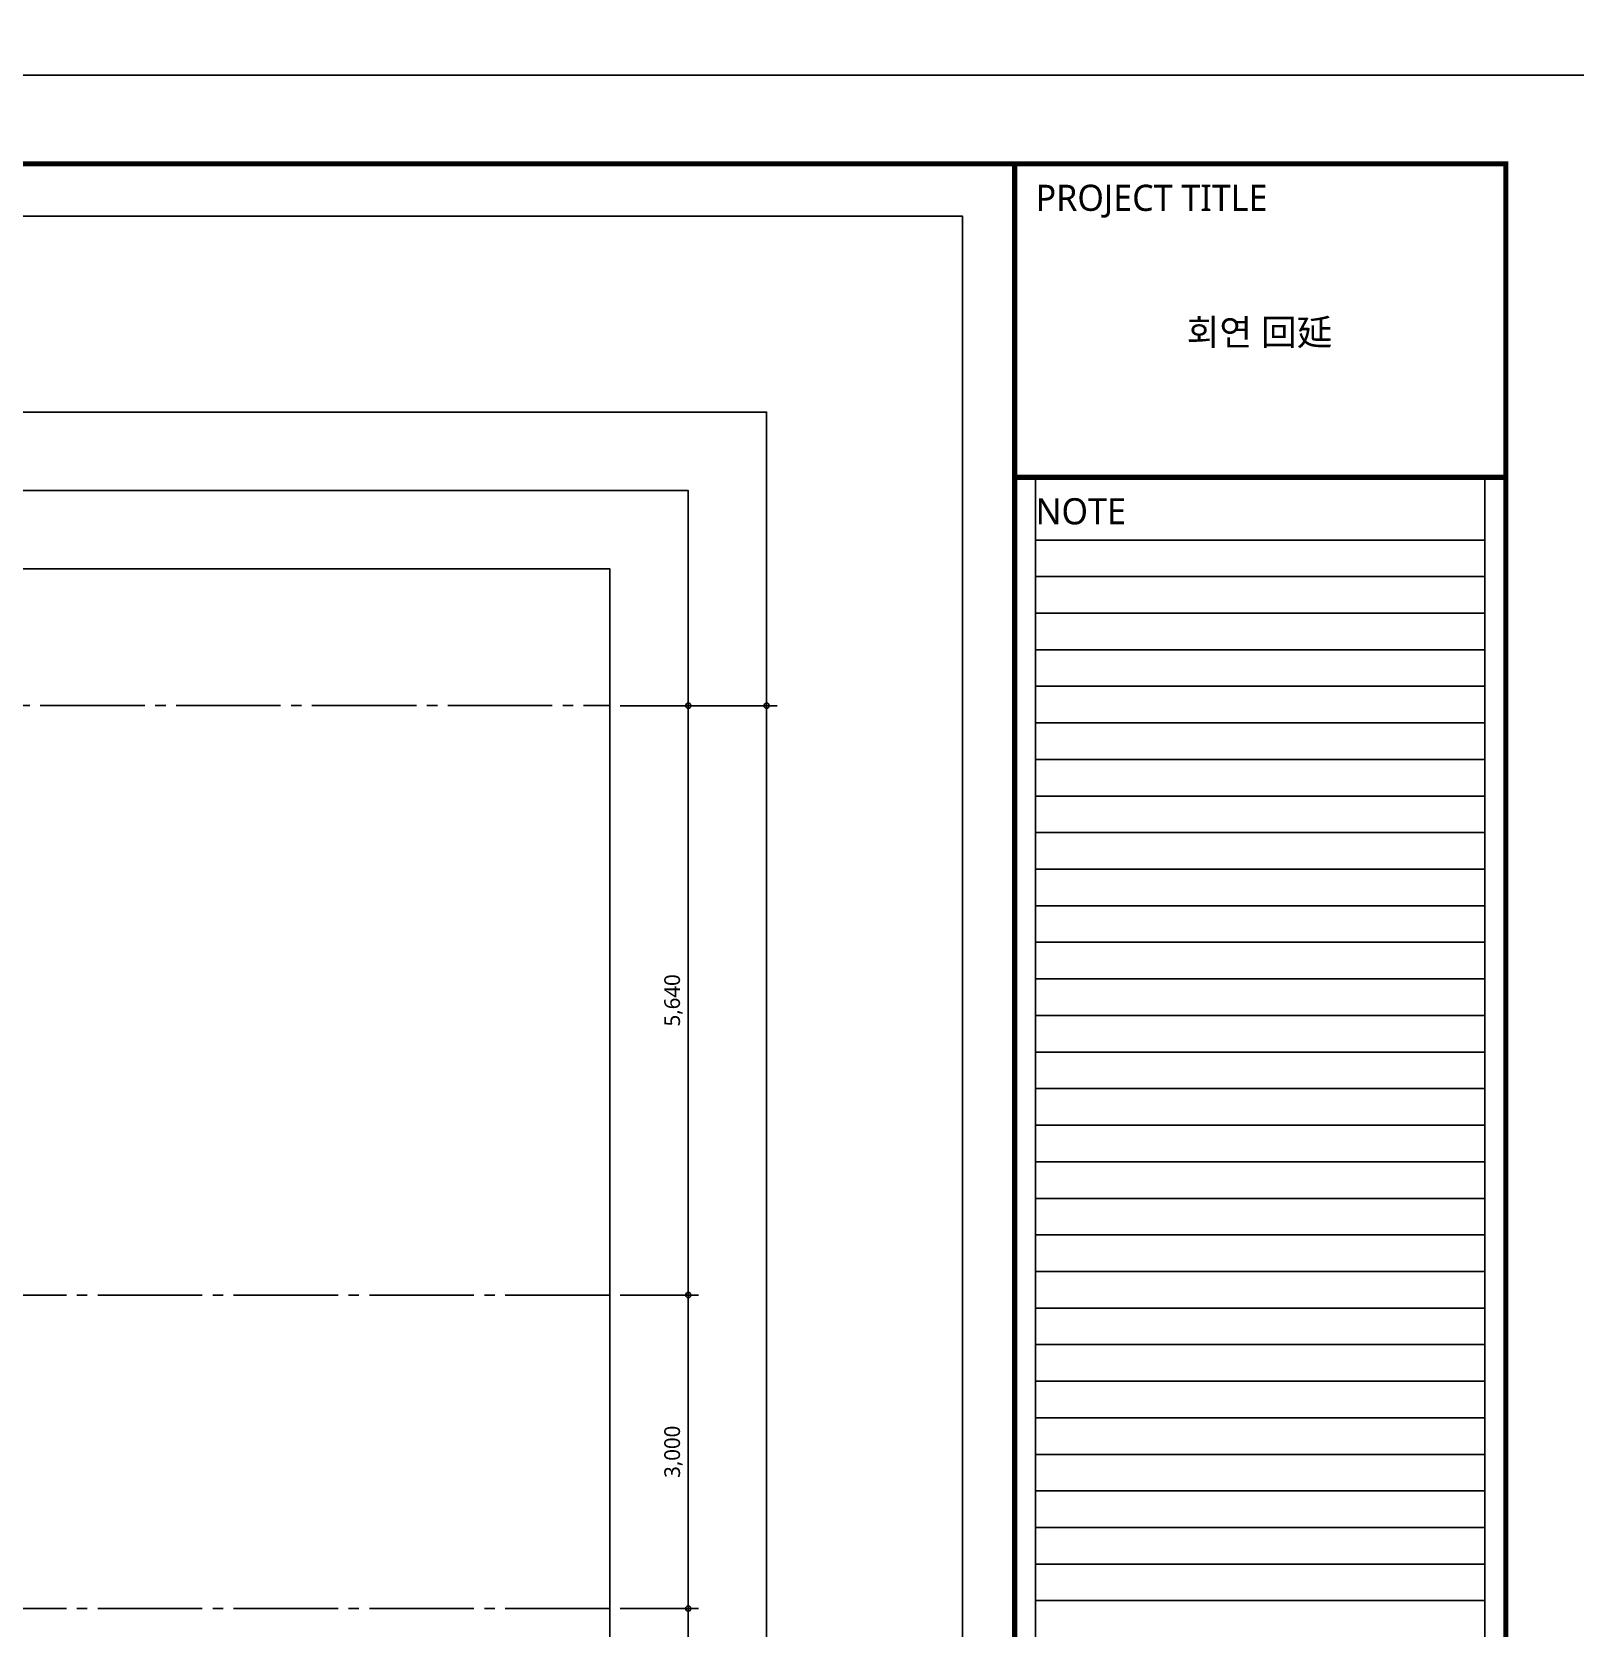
# Model space of a CAD drawing. Header units: millimetres. Extents: x 2135 to 254135, y 1035 to 90135.
# Drawn here: x 70730 to 85497, y 15873 to 31148 of the extents above; entities that cross this region are included whole.
import ezdxf
from ezdxf.enums import TextEntityAlignment as Align

# ---------------------------------------------------------------- set-up
doc = ezdxf.new("R2010")
doc.units = ezdxf.units.MM
doc.linetypes.add('CEN3', pattern=[26, 20, -2, 2, -2])
doc.linetypes.add('CENTER2', pattern=[28.575, 19.05, -3.175, 3.175, -3.175])
doc.layers.get('Defpoints').update_dxf_attribs({"color": 157})
for name, color, linetype in [('A-01-CNTL', 1, 'CENTER2'), ('A-07-DIM', 7, 'Continuous'), ('form_TED.A', 40, 'Continuous'), ('TEXT1_TED.A', 2, 'Continuous'), ('TEXT2_TED.A', 3, 'Continuous'), ('WA2(가벽)_TED.A', 7, 'Continuous')]:
    doc.layers.add(name, color=color, linetype=linetype)
doc.styles.add('맑은고딕', font='malgun.ttf')
doc.dimstyles.new('HR-100', dxfattribs={"dimscale": 120, "dimtxt": 3, "dimasz": 1, "dimexe": 2, "dimexo": 2, "dimgap": 1, "dimtad": 1, "dimdec": 0, "dimdsep": 46, "dimlunit": 6, "dimtxsty": '맑은고딕', "dimblk": 'DIMDOT', "dimcen": 2.5, "dimdle": 1.5, "dimclrd": 7, "dimclrt": 3, "dimadec": 0, "dimazin": 0, "dimtfac": 1, "dimtdec": 0, "dimtix": 1, "dimtmove": 2, "dimatfit": 3, "dimfxl": 1, "dimtvp": 1, "dimtolj": 1, "dimtzin": 0, "dimlwd": -1, "dimarcsym": 0})

# ---------------------------------------------------------------- blocks, each defined once
blk = doc.blocks.new('FORM_TED.A')
at = {"layer": 'Defpoints', "color": 143, "ltscale": 100, "true_color": 0x7aafdf}
for points in [[(12, 13.5), (355, 13.5), (355, 283.5), (12, 283.5)], [(30.75, 32.25), (336.25, 32.25), (336.25, 264.75), (30.75, 264.75)], [(38.25, 39.75), (328.75, 39.75), (328.75, 257.25), (38.25, 257.25)], [(45.75, 47.25), (321.25, 47.25), (321.25, 249.75), (45.75, 249.75)]]:
    blk.add_lwpolyline(points, close=True, dxfattribs=at)
at = {"layer": 'form_TED.A', "color": 253, "ltscale": 30}
for p, q in [((362, 8.5), (362, 258.5)), ((405, 8.5), (405, 258.5)), ((405, 252.5), (362, 252.5)), ((405, 249), (362, 249)), ((405, 245.5), (362, 245.5)), ((405, 242), (362, 242)), ((405, 238.5), (362, 238.5)), ((405, 235), (362, 235)), ((405, 231.5), (362, 231.5)), ((405, 228), (362, 228)), ((405, 224.5), (362, 224.5)), ((405, 221), (362, 221)), ((405, 217.5), (362, 217.5)), ((405, 214), (362, 214)), ((405, 210.5), (362, 210.5)), ((405, 207), (362, 207)), ((405, 203.5), (362, 203.5)), ((405, 200), (362, 200)), ((405, 196.5), (362, 196.5)), ((405, 193), (362, 193)), ((405, 189.5), (362, 189.5)), ((405, 186), (362, 186)), ((405, 182.5), (362, 182.5)), ((405, 179), (362, 179)), ((405, 175.5), (362, 175.5)), ((405, 172), (362, 172)), ((405, 168.5), (362, 168.5)), ((405, 165), (362, 165)), ((405, 161.5), (362, 161.5)), ((405, 158), (362, 158)), ((405, 154.5), (362, 154.5)), ((405, 151), (362, 151))]:
    blk.add_line(p, q, dxfattribs=at)
at = {"layer": 'form_TED.A', "ltscale": 30}
blk.add_lwpolyline([(420, 0), (0, 0), (0, 297), (420, 297)], close=True, dxfattribs=at)
at = {"layer": 'form_TED.A', "ltscale": 30, "const_width": 0.5}
blk.add_lwpolyline([(407, 8.5), (7, 8.5), (7, 288.5), (407, 288.5)], close=True, dxfattribs=at)
for points in [[(360, 8.5), (360, 288.5)], [(407, 258.5), (360, 258.5)]]:
    blk.add_lwpolyline(points, dxfattribs=at)
at = {"layer": 'TEXT2_TED.A', "style": '맑은고딕'}
for s, p in [('PROJECT TITLE', (362, 286.5)), ('NOTE', (362, 256.5))]:
    blk.add_text(s, height=2.5, dxfattribs=at).set_placement(p, align=Align.TOP_LEFT)
blk = doc.blocks.new('DIMDOT')
blk.add_line((-2, 0), (2, 0))
blk.add_circle((0, 0), 0.5)
blk = doc.blocks.new('*D298')
at = {"layer": 'A-07-DIM', "color": 0, "lineweight": -2, "transparency": 16777216}
for p, q in [((76360, 16060), (77110, 16060)), ((76360, 13360), (77110, 13360))]:
    blk.add_line(p, q, dxfattribs=at)
at = {"layer": 'A-07-DIM', "color": 7, "transparency": 16777216}
blk.add_line((77010, 13410), (77010, 16010), dxfattribs=at)
at = {"layer": 'Defpoints', "color": 0, "transparency": 16777216}
for p in [(76260, 16060), (77010, 16060), (76260, 13360)]:
    blk.add_point(p, dxfattribs=at)
at = {"layer": 'A-07-DIM', "color": 7, "transparency": 16777216, "xscale": 50, "yscale": 50, "zscale": 50}
for p, rotation in [((77010, 16060), 90), ((77010, 13360), 270)]:
    blk.add_blockref('DIMDOT', p, dxfattribs=dict(at, rotation=rotation))
at = {"layer": 'A-07-DIM', "color": 3, "transparency": 16777216, "insert": (76870, 14710), "char_height": 150, "attachment_point": 5, "rotation": 90, "style": '맑은고딕'}
blk.add_mtext('\\A1;2,700', dxfattribs=at)
blk = doc.blocks.new('*D299')
at = {"layer": 'A-07-DIM', "color": 0, "lineweight": -2, "transparency": 16777216}
for p, q in [((76360, 19060), (77110, 19060)), ((76360, 16060), (77110, 16060))]:
    blk.add_line(p, q, dxfattribs=at)
at = {"layer": 'A-07-DIM', "color": 7, "transparency": 16777216}
blk.add_line((77010, 16110), (77010, 19010), dxfattribs=at)
at = {"layer": 'Defpoints', "color": 0, "transparency": 16777216}
for p in [(76260, 19060), (77010, 19060), (76260, 16060)]:
    blk.add_point(p, dxfattribs=at)
at = {"layer": 'A-07-DIM', "color": 7, "transparency": 16777216, "xscale": 50, "yscale": 50, "zscale": 50}
for p, rotation in [((77010, 19060), 90), ((77010, 16060), 270)]:
    blk.add_blockref('DIMDOT', p, dxfattribs=dict(at, rotation=rotation))
at = {"layer": 'A-07-DIM', "color": 3, "transparency": 16777216, "insert": (76870, 17560), "char_height": 150, "attachment_point": 5, "rotation": 90, "style": '맑은고딕'}
blk.add_mtext('\\A1;3,000', dxfattribs=at)
blk = doc.blocks.new('*D300')
at = {"layer": 'A-07-DIM', "color": 0, "lineweight": -2, "transparency": 16777216}
for p, q in [((76360, 24700), (77110, 24700)), ((76360, 19060), (77110, 19060))]:
    blk.add_line(p, q, dxfattribs=at)
at = {"layer": 'A-07-DIM', "color": 7, "transparency": 16777216}
blk.add_line((77010, 19110), (77010, 24650), dxfattribs=at)
at = {"layer": 'Defpoints', "color": 0, "transparency": 16777216}
for p in [(76260, 24700), (77010, 24700), (76260, 19060)]:
    blk.add_point(p, dxfattribs=at)
at = {"layer": 'A-07-DIM', "color": 7, "transparency": 16777216, "xscale": 50, "yscale": 50, "zscale": 50}
for p, rotation in [((77010, 24700), 90), ((77010, 19060), 270)]:
    blk.add_blockref('DIMDOT', p, dxfattribs=dict(at, rotation=rotation))
at = {"layer": 'A-07-DIM', "color": 3, "transparency": 16777216, "insert": (76870, 21880), "char_height": 150, "attachment_point": 5, "rotation": 90, "style": '맑은고딕'}
blk.add_mtext('\\A1;5,640', dxfattribs=at)
blk = doc.blocks.new('*D242')
at = {"layer": 'A-07-DIM', "color": 0, "lineweight": -2, "transparency": 16777216}
for p, q in [((76360, 24700), (77860, 24700)), ((76360, 6260), (77860, 6260))]:
    blk.add_line(p, q, dxfattribs=at)
at = {"layer": 'A-07-DIM', "color": 7, "transparency": 16777216}
blk.add_line((77760, 6310), (77760, 24650), dxfattribs=at)
at = {"layer": 'Defpoints', "color": 0, "transparency": 16777216}
for p in [(76260, 24700), (77760, 24700), (76260, 6260)]:
    blk.add_point(p, dxfattribs=at)
at = {"layer": 'A-07-DIM', "color": 7, "transparency": 16777216, "xscale": 50, "yscale": 50, "zscale": 50}
for p, rotation in [((77760, 24700), 90), ((77760, 6260), 270)]:
    blk.add_blockref('DIMDOT', p, dxfattribs=dict(at, rotation=rotation))
at = {"layer": 'A-07-DIM', "color": 3, "transparency": 16777216, "insert": (77619, 15480), "char_height": 150, "attachment_point": 5, "rotation": 90, "style": '맑은고딕'}
blk.add_mtext('\\A1;18,440', dxfattribs=at)

msp = doc.modelspace()

# ---------------------------------------------------------------- linework, layer by layer
at = {"layer": 'A-01-CNTL', "linetype": 'CEN3', "ltscale": 50}
for p, q in [((48709.6, 24700.4), (76259.6, 24700.4)), ((76259.6, 19060.3), (48709.6, 19060.3)), ((76259.6, 16060.4), (63534.6, 16060.4))]:
    msp.add_line(p, q, dxfattribs=at)

# ---------------------------------------------------------------- block references
at = {"layer": 'WA2(가벽)_TED.A', "xscale": 100, "yscale": 100, "zscale": 100}
for p in [(44134.6, 30735.4), (44134.6, 1035.4)]:
    msp.add_blockref('FORM_TED.A', p, dxfattribs=at)

# ---------------------------------------------------------------- texts
at = {"layer": 'TEXT1_TED.A', "style": '맑은고딕'}
msp.add_text('회연 回延', height=250, dxfattribs=at).set_placement((82477.2, 28274), align=Align.MIDDLE_CENTER)

# ---------------------------------------------------------------- dimensions: what is measured, and where the dimension line sits
at = {"layer": 'A-07-DIM'}
for base, p1, p2, picture, middle in [((77009.6, 24700.4), (76259.6, 19060.3), (76259.6, 24700.4), '*D300', (76869.6, 21880.3)), ((77759.6, 24700.4), (76259.6, 6260.4), (76259.6, 24700.4), '*D242', (77619.2, 15480.4)), ((77009.6, 19060.3), (76259.6, 16060.4), (76259.6, 19060.3), '*D299', (76869.6, 17560.3)), ((77009.6, 16060.4), (76259.6, 13360.4), (76259.6, 16060.4), '*D298', (76869.6, 14710.4))]:
    dim = msp.add_linear_dim(base=base, p1=p1, p2=p2, angle=90, dimstyle='HR-100', override={"dimscale": 50}, dxfattribs=at)
    dim.commit()
    dim.dimension.update_dxf_attribs({"geometry": picture, "text_midpoint": middle})

doc.saveas('drawing.dxf')
